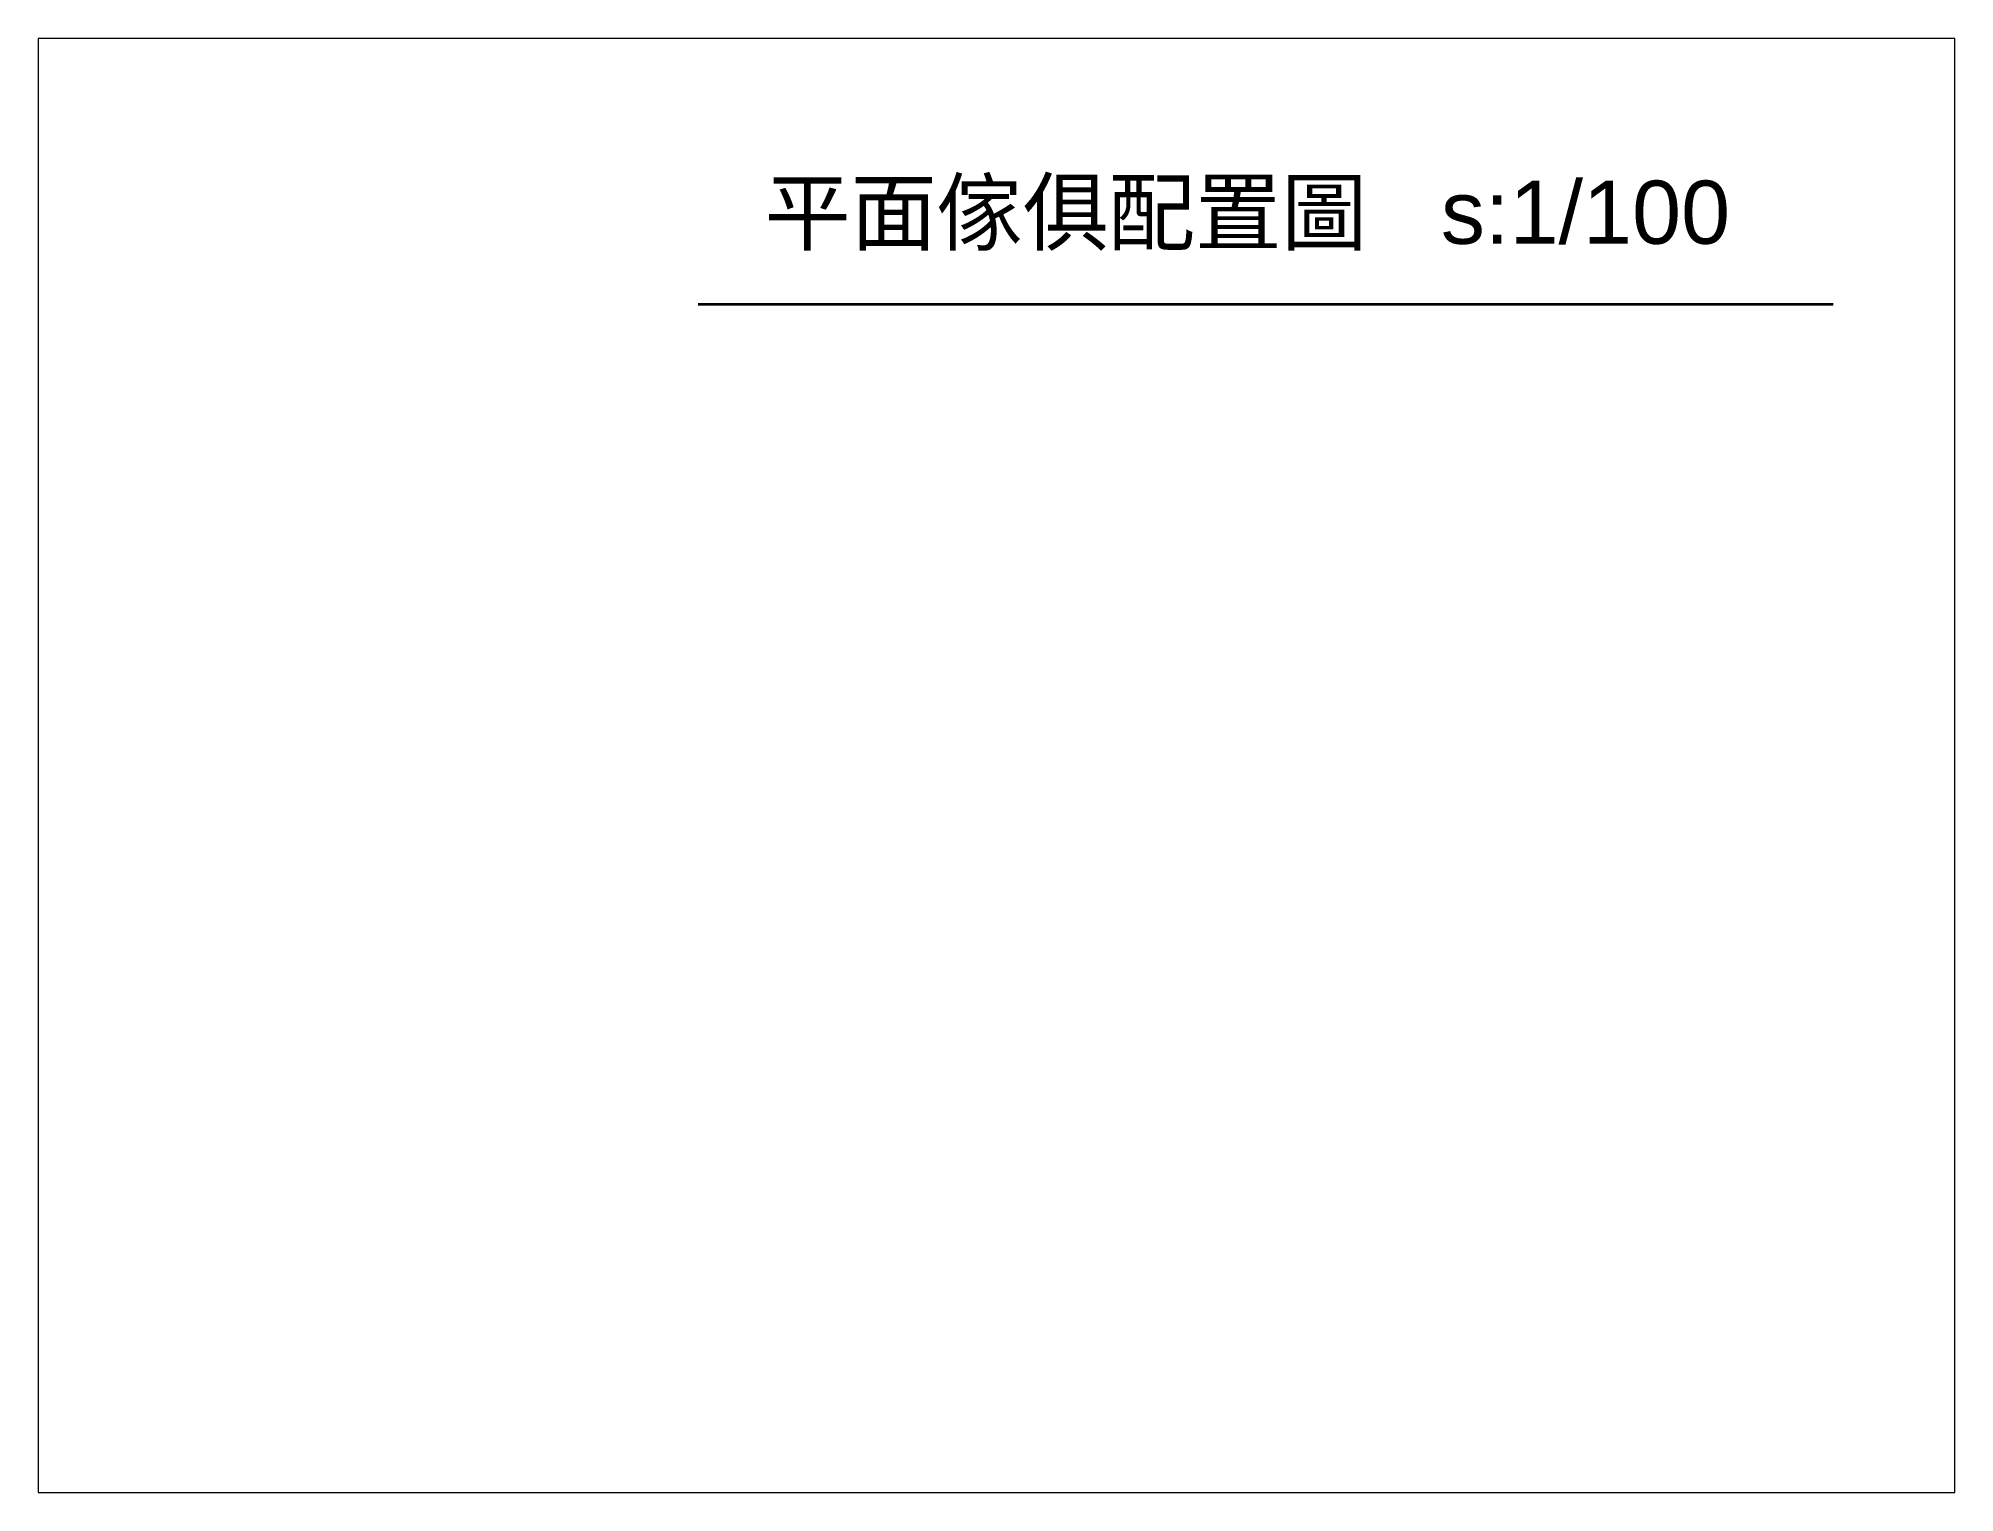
# Paper-space layout '配置1' of a CAD drawing. Header units: centimetres. Extents: x 26 to 231, y 20 to 176.
# The model-space entities are those that its viewports show. They can reach past a viewport. Long polylines and large blocks are cut down to what shows.
import ezdxf

# ---------------------------------------------------------------- set-up
doc = ezdxf.new("R2010")
doc.units = ezdxf.units.CM
doc.layers.add('文字', color=7, linetype='Continuous')
doc.styles.get("Standard").update_dxf_attribs({"font": 'arial.ttf'})

msp = doc.modelspace()

# ---------------------------------------------------------------- linework, layer by layer
at = {"layer": '文字', "const_width": 2}
msp.add_lwpolyline([(1317.9, 2858.6), (2181.1, 2858.6)], dxfattribs=at)

# ---------------------------------------------------------------- texts
at = {"layer": '文字'}
msp.add_text('平面傢俱配置圖   s:1/100', height=48, dxfattribs=at).set_placement((1368.4, 2904.5))

psp = doc.layouts.new('配置1')

# ---------------------------------------------------------------- viewports
at = {"layer": '0'}
psp.add_viewport(center=(128.5, 97.5), size=(205.6, 156), view_center_point=(1544.74, 2507.94), view_height=1105.4971, dxfattribs=at)

doc.saveas('drawing.dxf')
